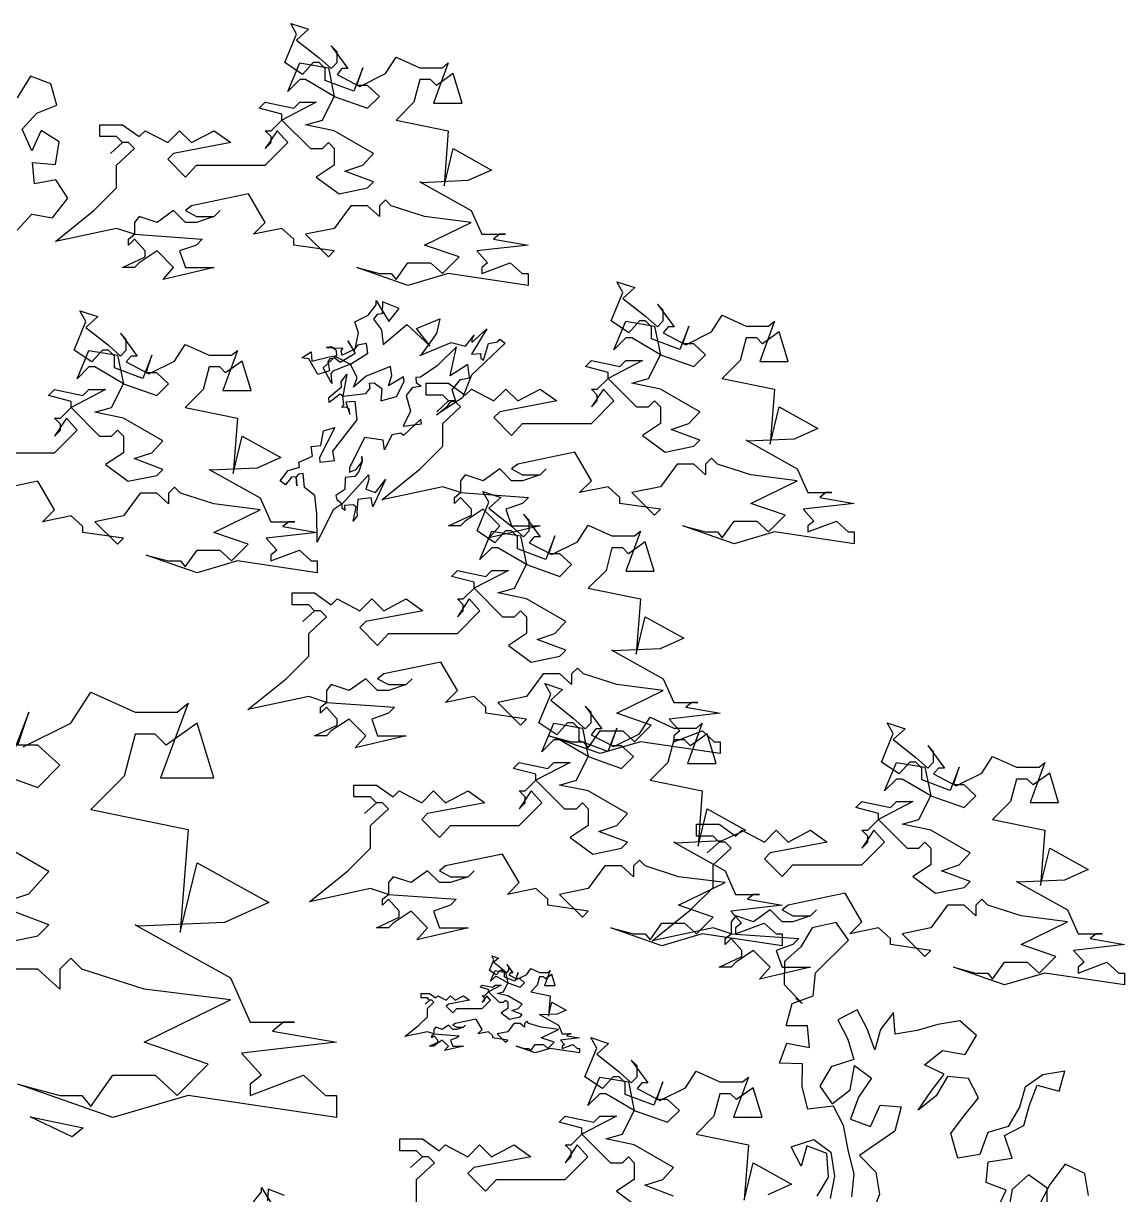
# Model space of a CAD drawing. Header units: millimetres. Extents: x 684983 to 685377, y 990360 to 990509.
# Drawn here: x 685004.344 to 685004.7869, y 990375.211 to 990375.6817 of the extents above; entities that cross this region are included whole.
import ezdxf

# ---------------------------------------------------------------- set-up
doc = ezdxf.new("R2010")
doc.units = ezdxf.units.MM
doc.layers.add('SYMBOLS', color=7, linetype='Continuous')
doc.layers.add('VENGA TREE', color=7, linetype='Continuous')

# ---------------------------------------------------------------- blocks, each defined once
blk = doc.blocks.new('A$C7BFB01F8')
at = {"layer": 'SYMBOLS', "color": 73}
blk.add_lwpolyline([(1.7593, 3.7087), (1.7793, 3.7302), (1.8073, 3.7252), (1.8277, 3.7519), (1.8118, 3.7765), (1.7829, 3.7713), (1.7802, 3.7999), (1.811, 3.7973), (1.8162, 3.8278), (1.7917, 3.8429), (1.779, 3.8156), (1.766, 3.8451), (1.786, 3.8666), (1.8128, 3.8772), (1.805, 3.9063), (1.7774, 3.9165), (1.7594, 3.8871)], dxfattribs=at)
at = {"layer": 'SYMBOLS', "color": 99}
for points in [[(2.1369, 3.9652), (2.1675, 3.9411), (2.1836, 3.9266), (2.1916, 3.9347), (2.1916, 3.9492), (2.1836, 3.9573), (2.206, 3.9266), (2.198, 3.9266), (2.1916, 3.9187), (2.2221, 3.9027), (2.2567, 3.9199), (2.2711, 3.9423), (2.3033, 3.9278), (2.3338, 3.9278), (2.3417, 3.9343), (2.3217, 3.8801), (2.3603, 3.8801), (2.3482, 3.9199), (2.3257, 3.9038), (2.3178, 3.9118), (2.3033, 3.9118), (2.2953, 3.8813), (2.2711, 3.8572), (2.3417, 3.8428), (2.336, 3.7683), (2.3482, 3.8186), (2.4002, 3.7897), (2.3681, 3.7754), (2.3054, 3.7725), (2.3033, 3.7736), (2.3724, 3.7351), (2.3868, 3.703), (2.419, 3.703), (2.4109, 3.703), (2.4029, 3.6966), (2.4494, 3.6885), (2.3804, 3.6805), (2.3948, 3.6645), (2.3868, 3.658), (2.3868, 3.6499), (2.4253, 3.6645), (2.4415, 3.6499), (2.4494, 3.6499), (2.4494, 3.6339), (2.3417, 3.6499), (2.2871, 3.6339), (2.2181, 3.658), (2.2487, 3.6499), (2.2647, 3.6499), (2.2711, 3.6419), (2.2871, 3.6645), (2.3178, 3.6645), (2.3338, 3.6499), (2.3563, 3.6725), (2.3097, 3.6885), (2.3724, 3.7191), (2.3097, 3.7271), (2.2647, 3.7416), (2.2567, 3.7495), (2.2487, 3.7416), (2.2487, 3.7271), (2.2326, 3.7416), (2.2101, 3.7416), (2.1876, 3.7109), (2.149, 3.703), (2.1797, 3.6725), (2.1876, 3.6805), (2.133, 3.6885), (2.133, 3.6966), (2.117, 3.7109), (2.0784, 3.703), (2.0944, 3.7191), (2.072, 3.7576), (1.9949, 3.7416), (1.9868, 3.7351), (2.0014, 3.7271), (2.0253, 3.7271), (2.0334, 3.7351), (2.0253, 3.7271), (2.0014, 3.7191), (1.9868, 3.7191), (1.9707, 3.7351), (1.9483, 3.7191), (1.9241, 3.7271), (1.9178, 3.7191), (1.9178, 3.703), (2.0093, 3.6966), (2.0014, 3.6885), (1.9788, 3.6805), (1.9868, 3.658), (2.0253, 3.658), (1.9564, 3.6419), (1.9707, 3.658), (1.9483, 3.6805), (1.9241, 3.6645), (1.9178, 3.658), (1.9016, 3.658), (1.9323, 3.6725), (1.9323, 3.6805), (1.9178, 3.6966), (1.9097, 3.6885), (1.9097, 3.6966), (1.9178, 3.703), (1.8937, 3.7109), (1.8112, 3.6933), (1.8631, 3.7351), (1.8937, 3.7655), (1.8937, 3.7962), (1.9178, 3.8186), (1.9097, 3.8267), (1.9016, 3.8267), (1.8856, 3.8122), (1.9016, 3.8267), (1.8937, 3.8348), (1.8711, 3.8348), (1.8711, 3.8508), (1.9016, 3.8508), (1.9241, 3.8348), (1.9323, 3.8428), (1.9628, 3.8267), (1.9788, 3.8428), (1.9949, 3.8267), (2.0253, 3.8428), (2.0478, 3.8267), (1.9707, 3.8122), (1.9628, 3.8042), (1.9868, 3.7801), (2.0014, 3.7962), (2.0944, 3.7962), (2.125, 3.8267), (2.1106, 3.8428), (2.0944, 3.8186), (2.1024, 3.8267), (2.1024, 3.8348), (2.0944, 3.8428), (2.1024, 3.8428), (2.117, 3.8572), (2.117, 3.8653), (2.0864, 3.8732), (2.0944, 3.8813), (2.133, 3.8732), (2.1411, 3.8813), (2.1634, 3.8813), (2.117, 3.8572), (2.1555, 3.8186), (2.1716, 3.8186), (2.1797, 3.8267), (2.1876, 3.8186), (2.1876, 3.7962), (2.1634, 3.7801), (2.1941, 3.7576), (2.2326, 3.7655), (2.2407, 3.7736), (2.2021, 3.7881), (2.2261, 3.7962), (2.2407, 3.8122), (2.1876, 3.8428), (2.149, 3.8508), (2.1716, 3.8572), (2.1876, 3.8892), (2.149, 3.9118), (2.1411, 3.9118), (2.125, 3.8958), (2.1411, 3.9343), (2.1797, 3.9278), (2.1876, 3.8892), (2.2326, 3.8732), (2.2487, 3.8892), (2.2326, 3.9038), (2.2181, 3.9038), (2.2261, 3.9278), (2.214, 3.8962), (2.1755, 3.9106), (2.1755, 3.9266), (2.1675, 3.9347), (2.1594, 3.9347), (2.145, 3.9187), (2.1209, 3.9347), (2.1369, 3.9733), (2.1289, 3.9877), (2.153, 3.9797), (2.1369, 3.9652), (2.1369, 3.9652)], [(2.5775, 3.6165), (2.6081, 3.5924), (2.6242, 3.5779), (2.6321, 3.586), (2.6321, 3.6005), (2.6242, 3.6086), (2.6466, 3.5779), (2.6386, 3.5779), (2.6321, 3.57), (2.6627, 3.5539), (2.6973, 3.5712), (2.7117, 3.5936), (2.7439, 3.5791), (2.7744, 3.5791), (2.7823, 3.5856), (2.7623, 3.5314), (2.8009, 3.5314), (2.7888, 3.5712), (2.7663, 3.5551), (2.7583, 3.5631), (2.7439, 3.5631), (2.7359, 3.5326), (2.7117, 3.5085), (2.7823, 3.4941), (2.7765, 3.4196), (2.7888, 3.4699), (2.8407, 3.441), (2.8087, 3.4266), (2.746, 3.4238), (2.7439, 3.4249), (2.813, 3.3864), (2.8273, 3.3543), (2.8596, 3.3543), (2.8515, 3.3543), (2.8435, 3.3479), (2.89, 3.3398), (2.821, 3.3318), (2.8354, 3.3158), (2.8273, 3.3093), (2.8273, 3.3012), (2.8659, 3.3158), (2.882, 3.3012), (2.89, 3.3012), (2.89, 3.2852), (2.7823, 3.3012), (2.7277, 3.2852), (2.6587, 3.3093), (2.6892, 3.3012), (2.7053, 3.3012), (2.7117, 3.2932), (2.7277, 3.3158), (2.7583, 3.3158), (2.7744, 3.3012), (2.7969, 3.3238), (2.7503, 3.3398), (2.813, 3.3704), (2.7503, 3.3784), (2.7053, 3.3929), (2.6973, 3.4008), (2.6892, 3.3929), (2.6892, 3.3784), (2.6732, 3.3929), (2.6507, 3.3929), (2.6282, 3.3622), (2.5896, 3.3543), (2.6203, 3.3238), (2.6282, 3.3318), (2.5736, 3.3398), (2.5736, 3.3479), (2.5576, 3.3622), (2.519, 3.3543), (2.535, 3.3704), (2.5126, 3.4089), (2.4355, 3.3929), (2.4273, 3.3864), (2.442, 3.3784), (2.4659, 3.3784), (2.474, 3.3864), (2.4659, 3.3784), (2.442, 3.3704), (2.4273, 3.3704), (2.4113, 3.3864), (2.3889, 3.3704), (2.3647, 3.3784), (2.3584, 3.3704), (2.3584, 3.3543), (2.4499, 3.3479), (2.442, 3.3398), (2.4194, 3.3318), (2.4273, 3.3093), (2.4659, 3.3093), (2.3969, 3.2932), (2.4113, 3.3093), (2.3889, 3.3318), (2.3647, 3.3158), (2.3584, 3.3093), (2.3422, 3.3093), (2.3729, 3.3238), (2.3729, 3.3318), (2.3584, 3.3479), (2.3503, 3.3398), (2.3503, 3.3479), (2.3584, 3.3543), (2.3343, 3.3622), (2.2518, 3.3446), (2.3036, 3.3864), (2.3343, 3.4168), (2.3343, 3.4475), (2.3584, 3.4699), (2.3503, 3.478), (2.3422, 3.478), (2.3262, 3.4635), (2.3422, 3.478), (2.3343, 3.486), (2.3117, 3.486), (2.3117, 3.5021), (2.3422, 3.5021), (2.3647, 3.486), (2.3729, 3.4941), (2.4034, 3.478), (2.4194, 3.4941), (2.4355, 3.478), (2.4659, 3.4941), (2.4884, 3.478), (2.4113, 3.4635), (2.4034, 3.4555), (2.4273, 3.4314), (2.442, 3.4475), (2.535, 3.4475), (2.5655, 3.478), (2.5512, 3.4941), (2.535, 3.4699), (2.543, 3.478), (2.543, 3.486), (2.535, 3.4941), (2.543, 3.4941), (2.5576, 3.5085), (2.5576, 3.5166), (2.527, 3.5245), (2.535, 3.5326), (2.5736, 3.5245), (2.5817, 3.5326), (2.604, 3.5326), (2.5576, 3.5085), (2.5961, 3.4699), (2.6122, 3.4699), (2.6203, 3.478), (2.6282, 3.4699), (2.6282, 3.4475), (2.604, 3.4314), (2.6346, 3.4089), (2.6732, 3.4168), (2.6813, 3.4249), (2.6427, 3.4394), (2.6667, 3.4475), (2.6813, 3.4635), (2.6282, 3.4941), (2.5896, 3.5021), (2.6122, 3.5085), (2.6282, 3.5405), (2.5896, 3.5631), (2.5817, 3.5631), (2.5655, 3.5471), (2.5817, 3.5856), (2.6203, 3.5791), (2.6282, 3.5405), (2.6732, 3.5245), (2.6892, 3.5405), (2.6732, 3.5551), (2.6587, 3.5551), (2.6667, 3.5791), (2.6546, 3.5475), (2.6161, 3.5619), (2.6161, 3.5779), (2.6081, 3.586), (2.6, 3.586), (2.5856, 3.57), (2.5615, 3.586), (2.5775, 3.6246), (2.5695, 3.639), (2.5936, 3.631), (2.5775, 3.6165), (2.5775, 3.6165)], [(2.1572, 3.5318), (2.179, 3.5371), (2.1913, 3.5393), (2.1905, 3.5457), (2.1839, 3.5509), (2.1774, 3.5501), (2.1993, 3.5495), (2.1964, 3.5458), (2.1977, 3.54), (2.2159, 3.5482), (2.2204, 3.5701), (2.2153, 3.5846), (2.2333, 3.594), (2.2442, 3.6079), (2.2441, 3.6138), (2.2615, 3.5854), (2.2752, 3.6029), (2.2529, 3.6116), (2.2522, 3.5957), (2.2457, 3.5949), (2.2406, 3.5883), (2.2516, 3.5739), (2.2539, 3.5543), (2.2856, 3.5813), (2.3174, 3.5521), (2.2988, 3.5756), (2.3304, 3.5889), (2.3256, 3.5692), (2.3046, 3.5398), (2.3033, 3.5392), (2.3454, 3.5569), (2.3651, 3.552), (2.3765, 3.5666), (2.3737, 3.563), (2.3737, 3.557), (2.3939, 3.5753), (2.373, 3.5411), (2.3854, 3.542), (2.3855, 3.536), (2.3892, 3.5331), (2.3962, 3.5558), (2.4086, 3.558), (2.4114, 3.5616), (2.4187, 3.5559), (2.3732, 3.5127), (2.361, 3.4822), (2.3256, 3.4594), (2.3401, 3.4704), (2.3458, 3.4777), (2.3517, 3.4778), (2.3471, 3.4931), (2.358, 3.507), (2.3703, 3.5091), (2.3681, 3.5273), (2.3443, 3.5118), (2.3526, 3.5512), (2.3267, 3.5256), (2.3042, 3.5103), (2.2977, 3.5095), (2.2985, 3.503), (2.305, 3.4979), (2.2928, 3.4957), (2.2847, 3.4855), (2.2907, 3.4644), (2.2806, 3.4441), (2.3053, 3.4471), (2.3045, 3.4536), (2.2814, 3.4316), (2.2778, 3.4345), (2.2656, 3.4323), (2.2554, 3.412), (2.2538, 3.425), (2.2284, 3.4285), (2.2083, 3.3878), (2.2083, 3.3818), (2.2171, 3.3856), (2.2256, 3.3965), (2.2248, 3.403), (2.2256, 3.3965), (2.2207, 3.3828), (2.2155, 3.3761), (2.2026, 3.3745), (2.2019, 3.3587), (2.1896, 3.3505), (2.191, 3.3448), (2.1983, 3.3391), (2.2338, 3.3783), (2.2346, 3.3719), (2.2302, 3.3588), (2.2433, 3.3544), (2.257, 3.3719), (2.2398, 3.3349), (2.2376, 3.3471), (2.2194, 3.3449), (2.218, 3.3283), (2.2188, 3.3231), (2.213, 3.3157), (2.2173, 3.3348), (2.2137, 3.3377), (2.2013, 3.3368), (2.202, 3.3303), (2.1984, 3.3331), (2.1983, 3.3391), (2.1862, 3.331), (2.1648, 3.2872), (2.1643, 3.3257), (2.1614, 3.3504), (2.1475, 3.3613), (2.1458, 3.3802), (2.1393, 3.3794), (2.1364, 3.3757), (2.1373, 3.3633), (2.1364, 3.3757), (2.1299, 3.375), (2.1219, 3.3647), (2.1147, 3.3704), (2.1255, 3.3843), (2.1408, 3.3888), (2.14, 3.3954), (2.1582, 3.4035), (2.1565, 3.4165), (2.1696, 3.4181), (2.1731, 3.4376), (2.1884, 3.4421), (2.1676, 3.4019), (2.1684, 3.3955), (2.1878, 3.3978), (2.1857, 3.4101), (2.2188, 3.4524), (2.2158, 3.4771), (2.2034, 3.4763), (2.2086, 3.4604), (2.2078, 3.4669), (2.2042, 3.4697), (2.1977, 3.469), (2.2005, 3.4726), (2.1991, 3.4843), (2.1955, 3.4872), (2.181, 3.4761), (2.1802, 3.4827), (2.1976, 3.4973), (2.1968, 3.5038), (2.2047, 3.514), (2.1991, 3.4843), (2.2303, 3.4881), (2.2361, 3.4954), (2.2353, 3.5019), (2.2418, 3.5027), (2.252, 3.4947), (2.2506, 3.478), (2.2718, 3.4839), (2.2819, 3.5043), (2.2811, 3.5108), (2.2608, 3.4984), (2.2656, 3.5122), (2.2636, 3.5245), (2.2308, 3.5113), (2.2135, 3.4966), (2.2186, 3.5091), (2.2097, 3.5278), (2.1858, 3.5183), (2.1829, 3.5147), (2.1845, 3.5017), (2.1727, 3.5227), (2.1894, 3.5379), (2.2097, 3.5278), (2.233, 3.5425), (2.2314, 3.5555), (2.2191, 3.5534), (2.2139, 3.5468), (2.2059, 3.559), (2.2159, 3.5423), (2.1957, 3.5299), (2.1884, 3.5356), (2.1819, 3.5348), (2.179, 3.5311), (2.1812, 3.5189), (2.1654, 3.5137), (2.1535, 3.5347), (2.1441, 3.5361), (2.1563, 3.5442), (2.1572, 3.5318), (2.1572, 3.5318)], [(1.8522, 3.5773), (1.8827, 3.5532), (1.8989, 3.5387), (1.9068, 3.5467), (1.9068, 3.5612), (1.8989, 3.5693), (1.9213, 3.5387), (1.9132, 3.5387), (1.9068, 3.5307), (1.9373, 3.5147), (1.972, 3.5319), (1.9864, 3.5544), (2.0185, 3.5399), (2.049, 3.5399), (2.057, 3.5463), (2.037, 3.4921), (2.0755, 3.4921), (2.0634, 3.5319), (2.041, 3.5159), (2.033, 3.5239), (2.0185, 3.5239), (2.0106, 3.4933), (1.9864, 3.4693), (2.057, 3.4549), (2.0512, 3.3803), (2.0634, 3.4307), (2.1154, 3.4018), (2.0834, 3.3874), (2.0207, 3.3846), (2.0185, 3.3857), (2.0876, 3.3472), (2.102, 3.315), (2.1343, 3.315), (2.1262, 3.315), (2.1181, 3.3086), (2.1647, 3.3005), (2.0957, 3.2926), (2.1101, 3.2766), (2.102, 3.27), (2.102, 3.262), (2.1406, 3.2766), (2.1567, 3.262), (2.1647, 3.262), (2.1647, 3.2459), (2.057, 3.262), (2.0024, 3.2459), (1.9334, 3.27), (1.9639, 3.262), (1.98, 3.262), (1.9864, 3.254), (2.0024, 3.2766), (2.033, 3.2766), (2.049, 3.262), (2.0716, 3.2845), (2.025, 3.3005), (2.0876, 3.3312), (2.025, 3.3391), (1.98, 3.3536), (1.972, 3.3616), (1.9639, 3.3536), (1.9639, 3.3391), (1.9479, 3.3536), (1.9253, 3.3536), (1.9029, 3.323), (1.8643, 3.315), (1.8949, 3.2845), (1.9029, 3.2926), (1.8483, 3.3005), (1.8483, 3.3086), (1.8323, 3.323), (1.7937, 3.315), (1.8097, 3.3312), (1.7873, 3.3696), (1.7102, 3.3536)], [(1.7166, 3.4082), (1.8097, 3.4082), (1.8402, 3.4387), (1.8258, 3.4549), (1.8097, 3.4307), (1.8177, 3.4387), (1.8177, 3.4468), (1.8097, 3.4549), (1.8177, 3.4549), (1.8323, 3.4693), (1.8323, 3.4773), (1.8016, 3.4853), (1.8097, 3.4933), (1.8483, 3.4853), (1.8564, 3.4933), (1.8787, 3.4933), (1.8323, 3.4693), (1.8707, 3.4307), (1.8869, 3.4307), (1.8949, 3.4387), (1.9029, 3.4307), (1.9029, 3.4082), (1.8787, 3.3922), (1.9093, 3.3696), (1.9479, 3.3776), (1.956, 3.3857), (1.9174, 3.4002), (1.9414, 3.4082), (1.956, 3.4242), (1.9029, 3.4549), (1.8643, 3.4628), (1.8869, 3.4693), (1.9029, 3.5013), (1.8643, 3.5239), (1.8564, 3.5239), (1.8402, 3.5078), (1.8564, 3.5463), (1.8949, 3.5399), (1.9029, 3.5013), (1.9479, 3.4853), (1.9639, 3.5013), (1.9479, 3.5159), (1.9334, 3.5159), (1.9414, 3.5399), (1.9293, 3.5083), (1.8908, 3.5227), (1.8908, 3.5387), (1.8827, 3.5467), (1.8747, 3.5467), (1.8603, 3.5307), (1.8362, 3.5467), (1.8522, 3.5853), (1.8441, 3.5997), (1.8682, 3.5918), (1.8522, 3.5773), (1.8522, 3.5773)], [(2.3965, 3.3332), (2.427, 3.3091), (2.4432, 3.2946), (2.4511, 3.3027), (2.4511, 3.3172), (2.4432, 3.3252), (2.4656, 3.2946), (2.4576, 3.2946), (2.4511, 3.2867), (2.4816, 3.2706), (2.5163, 3.2879), (2.5307, 3.3103), (2.5628, 3.2958), (2.5934, 3.2958), (2.6013, 3.3022), (2.5813, 3.2481), (2.6198, 3.2481), (2.6077, 3.2879), (2.5853, 3.2718), (2.5773, 3.2798), (2.5628, 3.2798), (2.5549, 3.2493), (2.5307, 3.2252), (2.6013, 3.2108), (2.5955, 3.1363), (2.6077, 3.1866), (2.6597, 3.1577), (2.6277, 3.1433), (2.565, 3.1405), (2.5628, 3.1416), (2.6319, 3.1031), (2.6463, 3.071), (2.6786, 3.071), (2.6705, 3.071), (2.6625, 3.0645), (2.709, 3.0565), (2.64, 3.0485), (2.6544, 3.0325), (2.6463, 3.026), (2.6463, 3.0179), (2.6849, 3.0325), (2.701, 3.0179), (2.709, 3.0179), (2.709, 3.0019), (2.6013, 3.0179), (2.5467, 3.0019), (2.4777, 3.026), (2.5082, 3.0179), (2.5243, 3.0179), (2.5307, 3.0099), (2.5467, 3.0325), (2.5773, 3.0325), (2.5934, 3.0179), (2.6159, 3.0405), (2.5693, 3.0565), (2.6319, 3.0871), (2.5693, 3.0951), (2.5243, 3.1096), (2.5163, 3.1175), (2.5082, 3.1096), (2.5082, 3.0951), (2.4922, 3.1096), (2.4697, 3.1096), (2.4472, 3.0789), (2.4086, 3.071), (2.4392, 3.0405), (2.4472, 3.0485), (2.3926, 3.0565), (2.3926, 3.0645), (2.3766, 3.0789), (2.338, 3.071), (2.354, 3.0871), (2.3316, 3.1256), (2.2545, 3.1096), (2.2463, 3.1031), (2.2609, 3.0951), (2.2849, 3.0951), (2.293, 3.1031), (2.2849, 3.0951), (2.2609, 3.0871), (2.2463, 3.0871), (2.2303, 3.1031), (2.2079, 3.0871), (2.1837, 3.0951), (2.1773, 3.0871), (2.1773, 3.071), (2.2689, 3.0645), (2.2609, 3.0565), (2.2384, 3.0485), (2.2463, 3.026), (2.2849, 3.026), (2.2159, 3.0099), (2.2303, 3.026), (2.2079, 3.0485), (2.1837, 3.0325), (2.1773, 3.026), (2.1612, 3.026), (2.1918, 3.0405), (2.1918, 3.0485), (2.1773, 3.0645), (2.1693, 3.0565), (2.1693, 3.0645), (2.1773, 3.071), (2.1533, 3.0789), (2.0708, 3.0613), (2.1226, 3.1031), (2.1533, 3.1335), (2.1533, 3.1642), (2.1773, 3.1866), (2.1693, 3.1947), (2.1612, 3.1947), (2.1452, 3.1802), (2.1612, 3.1947), (2.1533, 3.2027), (2.1307, 3.2027), (2.1307, 3.2188), (2.1612, 3.2188), (2.1837, 3.2027), (2.1918, 3.2108), (2.2224, 3.1947), (2.2384, 3.2108), (2.2545, 3.1947), (2.2849, 3.2108), (2.3074, 3.1947), (2.2303, 3.1802), (2.2224, 3.1722), (2.2463, 3.1481), (2.2609, 3.1642), (2.354, 3.1642), (2.3845, 3.1947), (2.3701, 3.2108), (2.354, 3.1866), (2.362, 3.1947), (2.362, 3.2027), (2.354, 3.2108), (2.362, 3.2108), (2.3766, 3.2252), (2.3766, 3.2333), (2.3459, 3.2412), (2.354, 3.2493), (2.3926, 3.2412), (2.4007, 3.2493), (2.423, 3.2493), (2.3766, 3.2252), (2.415, 3.1866), (2.4312, 3.1866), (2.4392, 3.1947), (2.4472, 3.1866), (2.4472, 3.1642), (2.423, 3.1481), (2.4536, 3.1256), (2.4922, 3.1335), (2.5003, 3.1416), (2.4617, 3.1561), (2.4857, 3.1642), (2.5003, 3.1802), (2.4472, 3.2108), (2.4086, 3.2188), (2.4312, 3.2252), (2.4472, 3.2572), (2.4086, 3.2798), (2.4007, 3.2798), (2.3845, 3.2638), (2.4007, 3.3022), (2.4392, 3.2958), (2.4472, 3.2572), (2.4922, 3.2412), (2.5082, 3.2572), (2.4922, 3.2718), (2.4777, 3.2718), (2.4857, 3.2958), (2.4736, 3.2642), (2.4351, 3.2786), (2.4351, 3.2946), (2.427, 3.3027), (2.419, 3.3027), (2.4046, 3.2867), (2.3805, 3.3027), (2.3965, 3.3413), (2.3885, 3.3557), (2.4125, 3.3477), (2.3965, 3.3332), (2.3965, 3.3332)], [(1.7675, 3.0112), (1.832, 3.0432), (1.8588, 3.085), (1.9187, 3.058), (1.9755, 3.058), (1.9903, 3.07), (1.953, 2.9692), (2.0248, 2.9692), (2.0023, 3.0432), (1.9605, 3.0134), (1.9457, 3.0282), (1.9187, 3.0282), (1.9039, 2.9714), (1.8588, 2.9265), (1.9903, 2.8997), (1.9796, 2.7609), (2.0023, 2.8547), (2.0991, 2.8009), (2.0395, 2.7741), (1.9228, 2.7689), (1.9187, 2.7709), (2.0474, 2.6992), (2.0742, 2.6394), (2.1342, 2.6394), (2.1192, 2.6394), (2.1042, 2.6274), (2.1909, 2.6124), (2.0624, 2.5976), (2.0892, 2.5677), (2.0742, 2.5556), (2.0742, 2.5405), (2.146, 2.5677), (2.176, 2.5405), (2.1909, 2.5405), (2.1909, 2.5107), (1.9903, 2.5405), (1.8887, 2.5107), (1.7602, 2.5556), (1.817, 2.5405), (1.8469, 2.5405), (1.8588, 2.5257), (1.8887, 2.5677), (1.9457, 2.5677), (1.9755, 2.5405), (2.0175, 2.5826), (1.9307, 2.6124), (2.0474, 2.6694), (1.9307, 2.6842), (1.8469, 2.7112), (1.832, 2.726), (1.817, 2.7112), (1.817, 2.6842), (1.7872, 2.7112), (1.7452, 2.7112)], [(1.7154, 2.741), (1.7872, 2.7559), (1.8022, 2.7709), (1.7304, 2.7979), (1.775, 2.8129), (1.8022, 2.8427), (1.7034, 2.8997)], [(1.7034, 2.9862), (1.7872, 2.9564), (1.817, 2.9862), (1.7872, 3.0134), (1.7602, 3.0134), (1.775, 3.058), (1.7525, 2.9992)], [(2.48, 3.0739), (2.5106, 3.0498), (2.5267, 3.0353), (2.5346, 3.0434), (2.5346, 3.0579), (2.5267, 3.066), (2.5491, 3.0353), (2.5411, 3.0353), (2.5346, 3.0274), (2.5652, 3.0114), (2.5998, 3.0286), (2.6142, 3.051), (2.6464, 3.0365), (2.6769, 3.0365), (2.6848, 3.043), (2.6648, 2.9888), (2.7034, 2.9888), (2.6913, 3.0286), (2.6688, 3.0126), (2.6609, 3.0205), (2.6464, 3.0205), (2.6384, 2.99), (2.6142, 2.9659), (2.6848, 2.9515), (2.6791, 2.877), (2.6913, 2.9273), (2.7432, 2.8985), (2.7112, 2.8841), (2.6485, 2.8812), (2.6464, 2.8823), (2.7155, 2.8438), (2.7298, 2.8117), (2.7621, 2.8117), (2.754, 2.8117), (2.746, 2.8053), (2.7925, 2.7972), (2.7235, 2.7892), (2.7379, 2.7732), (2.7298, 2.7667), (2.7298, 2.7586), (2.7684, 2.7732), (2.7846, 2.7586), (2.7925, 2.7586), (2.7925, 2.7426), (2.6848, 2.7586), (2.6302, 2.7426), (2.5612, 2.7667), (2.5918, 2.7586), (2.6078, 2.7586), (2.6142, 2.7507), (2.6302, 2.7732), (2.6609, 2.7732), (2.6769, 2.7586), (2.6994, 2.7812), (2.6528, 2.7972), (2.7155, 2.8278), (2.6528, 2.8358), (2.6078, 2.8503), (2.5998, 2.8582), (2.5918, 2.8503), (2.5918, 2.8358), (2.5757, 2.8503), (2.5532, 2.8503), (2.5307, 2.8197), (2.4921, 2.8117), (2.5228, 2.7812), (2.5307, 2.7892), (2.4761, 2.7972), (2.4761, 2.8053), (2.4601, 2.8197), (2.4215, 2.8117), (2.4375, 2.8278), (2.4151, 2.8663), (2.338, 2.8503), (2.3299, 2.8438), (2.3445, 2.8358), (2.3684, 2.8358), (2.3765, 2.8438), (2.3684, 2.8358), (2.3445, 2.8278), (2.3299, 2.8278), (2.3138, 2.8438), (2.2914, 2.8278), (2.2672, 2.8358), (2.2609, 2.8278), (2.2609, 2.8117), (2.3524, 2.8053), (2.3445, 2.7972), (2.3219, 2.7892), (2.3299, 2.7667), (2.3684, 2.7667), (2.2994, 2.7507), (2.3138, 2.7667), (2.2914, 2.7892), (2.2672, 2.7732), (2.2609, 2.7667), (2.2447, 2.7667), (2.2754, 2.7812), (2.2754, 2.7892), (2.2609, 2.8053), (2.2528, 2.7972), (2.2528, 2.8053), (2.2609, 2.8117), (2.2368, 2.8197), (2.1543, 2.802), (2.2061, 2.8438), (2.2368, 2.8743), (2.2368, 2.9049), (2.2609, 2.9273), (2.2528, 2.9354), (2.2447, 2.9354), (2.2287, 2.9209), (2.2447, 2.9354), (2.2368, 2.9435), (2.2142, 2.9435), (2.2142, 2.9595), (2.2447, 2.9595), (2.2672, 2.9435), (2.2754, 2.9515), (2.3059, 2.9354), (2.3219, 2.9515), (2.338, 2.9354), (2.3684, 2.9515), (2.3909, 2.9354), (2.3138, 2.9209), (2.3059, 2.9129), (2.3299, 2.8889), (2.3445, 2.9049), (2.4375, 2.9049), (2.4681, 2.9354), (2.4537, 2.9515), (2.4375, 2.9273), (2.4455, 2.9354), (2.4455, 2.9435), (2.4375, 2.9515), (2.4455, 2.9515), (2.4601, 2.9659), (2.4601, 2.974), (2.4295, 2.9819), (2.4375, 2.99), (2.4761, 2.9819), (2.4842, 2.99), (2.5065, 2.99), (2.4601, 2.9659), (2.4986, 2.9273), (2.5147, 2.9273), (2.5228, 2.9354), (2.5307, 2.9273), (2.5307, 2.9049), (2.5065, 2.8889), (2.5371, 2.8663), (2.5757, 2.8743), (2.5838, 2.8823), (2.5452, 2.8968), (2.5692, 2.9049), (2.5838, 2.9209), (2.5307, 2.9515), (2.4921, 2.9595), (2.5147, 2.9659), (2.5307, 2.998), (2.4921, 3.0205), (2.4842, 3.0205), (2.4681, 3.0045), (2.4842, 3.043), (2.5228, 3.0365), (2.5307, 2.998), (2.5757, 2.9819), (2.5918, 2.998), (2.5757, 3.0126), (2.5612, 3.0126), (2.5692, 3.0365), (2.5571, 3.0049), (2.5186, 3.0193), (2.5186, 3.0353), (2.5106, 3.0434), (2.5025, 3.0434), (2.4881, 3.0274), (2.464, 3.0434), (2.48, 3.082), (2.472, 3.0964), (2.4961, 3.0884), (2.48, 3.0739), (2.48, 3.0739)], [(2.9427, 3.021), (2.9732, 2.9969), (2.9894, 2.9824), (2.9973, 2.9905), (2.9973, 3.005), (2.9894, 3.013), (3.0118, 2.9824), (3.0038, 2.9824), (2.9973, 2.9745), (3.0279, 2.9584), (3.0625, 2.9757), (3.0769, 2.9981), (3.109, 2.9836), (3.1396, 2.9836), (3.1475, 2.99), (3.1275, 2.9359), (3.166, 2.9359), (3.154, 2.9757), (3.1315, 2.9596), (3.1235, 2.9676), (3.109, 2.9676), (3.1011, 2.9371), (3.0769, 2.913), (3.1475, 2.8986), (3.1417, 2.8241), (3.154, 2.8744), (3.2059, 2.8455), (3.1739, 2.8311), (3.1112, 2.8283), (3.109, 2.8294), (3.1781, 2.7909), (3.1925, 2.7588), (3.2248, 2.7588), (3.2167, 2.7588), (3.2087, 2.7523), (3.2552, 2.7443), (3.1862, 2.7363), (3.2006, 2.7203), (3.1925, 2.7138), (3.1925, 2.7057), (3.2311, 2.7203), (3.2472, 2.7057), (3.2552, 2.7057), (3.2552, 2.6897), (3.1475, 2.7057), (3.0929, 2.6897), (3.0239, 2.7138), (3.0544, 2.7057), (3.0705, 2.7057), (3.0769, 2.6977), (3.0929, 2.7203), (3.1235, 2.7203), (3.1396, 2.7057), (3.1621, 2.7283), (3.1155, 2.7443), (3.1781, 2.7749), (3.1155, 2.7829), (3.0705, 2.7974), (3.0625, 2.8053), (3.0544, 2.7974), (3.0544, 2.7829), (3.0384, 2.7974), (3.0159, 2.7974), (2.9934, 2.7667), (2.9548, 2.7588), (2.9855, 2.7283), (2.9934, 2.7363), (2.9388, 2.7443), (2.9388, 2.7523), (2.9228, 2.7667), (2.8842, 2.7588), (2.9002, 2.7749), (2.8778, 2.8134), (2.8007, 2.7974), (2.7925, 2.7909), (2.8071, 2.7829), (2.8311, 2.7829), (2.8392, 2.7909), (2.8311, 2.7829), (2.8071, 2.7749), (2.7925, 2.7749), (2.7765, 2.7909), (2.7541, 2.7749), (2.7299, 2.7829), (2.7236, 2.7749), (2.7236, 2.7588), (2.8151, 2.7523), (2.8071, 2.7443), (2.7846, 2.7363), (2.7925, 2.7138), (2.8311, 2.7138), (2.7621, 2.6977), (2.7765, 2.7138), (2.7541, 2.7363), (2.7299, 2.7203), (2.7236, 2.7138), (2.7074, 2.7138), (2.738, 2.7283), (2.738, 2.7363), (2.7236, 2.7523), (2.7155, 2.7443), (2.7155, 2.7523), (2.7236, 2.7588), (2.6995, 2.7667), (2.617, 2.7491), (2.6688, 2.7909), (2.6995, 2.8213), (2.6995, 2.852), (2.7236, 2.8744), (2.7155, 2.8825), (2.7074, 2.8825), (2.6914, 2.868), (2.7074, 2.8825), (2.6995, 2.8905), (2.6769, 2.8905), (2.6769, 2.9066), (2.7074, 2.9066), (2.7299, 2.8905), (2.738, 2.8986), (2.7686, 2.8825), (2.7846, 2.8986), (2.8007, 2.8825), (2.8311, 2.8986), (2.8536, 2.8825), (2.7765, 2.868), (2.7686, 2.86), (2.7925, 2.8359), (2.8071, 2.852), (2.9002, 2.852), (2.9307, 2.8825), (2.9164, 2.8986), (2.9002, 2.8744), (2.9082, 2.8825), (2.9082, 2.8905), (2.9002, 2.8986), (2.9082, 2.8986), (2.9228, 2.913), (2.9228, 2.9211), (2.8922, 2.929), (2.9002, 2.9371), (2.9388, 2.929), (2.9469, 2.9371), (2.9692, 2.9371), (2.9228, 2.913), (2.9613, 2.8744), (2.9774, 2.8744), (2.9855, 2.8825), (2.9934, 2.8744), (2.9934, 2.852), (2.9692, 2.8359), (2.9998, 2.8134), (3.0384, 2.8213), (3.0465, 2.8294), (3.0079, 2.8439), (3.0319, 2.852), (3.0465, 2.868), (2.9934, 2.8986), (2.9548, 2.9066), (2.9774, 2.913), (2.9934, 2.945), (2.9548, 2.9676), (2.9469, 2.9676), (2.9307, 2.9516), (2.9469, 2.99), (2.9855, 2.9836), (2.9934, 2.945), (3.0384, 2.929), (3.0544, 2.945), (3.0384, 2.9596), (3.0239, 2.9596), (3.0319, 2.9836), (3.0198, 2.952), (2.9813, 2.9664), (2.9813, 2.9824), (2.9732, 2.9905), (2.9652, 2.9905), (2.9508, 2.9745), (2.9267, 2.9905), (2.9427, 3.0291), (2.9347, 3.0435), (2.9588, 3.0355), (2.9427, 3.021), (2.9427, 3.021)], [(3.2065, 2.4053), (3.2015, 2.435), (3.175, 2.4477), (3.1543, 2.4201), (3.1381, 2.389)], [(3.1508, 2.3867), (3.1508, 2.4155), (3.1253, 2.4333), (3.1034, 2.4137), (3.0978, 2.3833)], [(3.0826, 2.3861), (3.0953, 2.4126), (3.0684, 2.4228), (3.0709, 2.4511), (3.1032, 2.4557), (3.0931, 2.4863), (3.1191, 2.4999), (3.1268, 2.5273), (3.1369, 2.5542), (3.1669, 2.5461), (3.1745, 2.5735), (3.1448, 2.5685), (3.1208, 2.5519), (3.1132, 2.5245), (3.0979, 2.4985), (3.0703, 2.4905), (3.0597, 2.461), (3.0299, 2.456), (3.0203, 2.4892), (3.0376, 2.5122), (3.0579, 2.5373), (3.0444, 2.5633), (3.016, 2.5659), (3.0008, 2.5399), (2.9764, 2.5208), (2.9941, 2.5463), (3.0114, 2.5693), (2.985, 2.582), (3.0094, 2.6011), (3.0398, 2.5956), (3.055, 2.6216), (3.0325, 2.6414), (3.0028, 2.6364), (2.9751, 2.6283), (2.9454, 2.6233), (2.9429, 2.6526), (2.9256, 2.6296), (2.918, 2.6022), (2.9074, 2.6303), (2.8939, 2.6563), (2.8678, 2.6428), (2.8814, 2.6167), (2.8894, 2.5891), (2.8587, 2.579), (2.8435, 2.553), (2.8601, 2.529), (2.8845, 2.5481), (2.8905, 2.581), (2.9135, 2.5637), (2.8958, 2.5382), (2.8851, 2.5087), (2.9121, 2.4985), (2.9252, 2.5275), (2.9536, 2.525), (2.945, 2.4925), (2.897, 2.4594), (2.9191, 2.437), (2.9242, 2.4073), (2.914, 2.3804)], [(2.8399, 2.4044), (2.8551, 2.4304), (2.8531, 2.4622), (2.8261, 2.4724), (2.8185, 2.445), (2.8049, 2.471), (2.8356, 2.4811), (2.8586, 2.4638), (2.8632, 2.4316), (2.8576, 2.4012)], [(2.8868, 2.4037), (2.8899, 2.4345), (2.8823, 2.4647), (2.8757, 2.5), (2.8621, 2.526), (2.8273, 2.5219), (2.8198, 2.5521), (2.8203, 2.5834), (2.789, 2.5839), (2.7991, 2.6109), (2.8295, 2.6053), (2.827, 2.6345), (2.7983, 2.6346), (2.8064, 2.6645), (2.8345, 2.6751), (2.8375, 2.7059), (2.8822, 2.7501), (2.8657, 2.7741), (2.833, 2.767), (2.8177, 2.741), (2.7958, 2.7214), (2.7953, 2.6901), (2.8195, 2.6647), (2.8112, 2.6714)], [(2.4034, 2.7205), (2.4146, 2.7116), (2.4206, 2.7062), (2.4235, 2.7092), (2.4235, 2.7146), (2.4206, 2.7175), (2.4289, 2.7062), (2.4259, 2.7062), (2.4235, 2.7033), (2.4348, 2.6974), (2.4476, 2.7037), (2.453, 2.712), (2.4648, 2.7067), (2.4761, 2.7067), (2.4791, 2.709), (2.4716, 2.689), (2.4859, 2.689), (2.4814, 2.7037), (2.4731, 2.6978), (2.4702, 2.7007), (2.4648, 2.7007), (2.4619, 2.6895), (2.453, 2.6806), (2.4791, 2.6752), (2.4769, 2.6477), (2.4814, 2.6663), (2.5007, 2.6556), (2.4888, 2.6503), (2.4656, 2.6493), (2.4648, 2.6497), (2.4904, 2.6354), (2.4957, 2.6235), (2.5076, 2.6235), (2.5046, 2.6235), (2.5017, 2.6212), (2.5189, 2.6182), (2.4934, 2.6152), (2.4987, 2.6093), (2.4957, 2.6069), (2.4957, 2.6039), (2.51, 2.6093), (2.5159, 2.6039), (2.5189, 2.6039), (2.5189, 2.598), (2.4791, 2.6039), (2.4589, 2.598), (2.4334, 2.6069), (2.4447, 2.6039), (2.4506, 2.6039), (2.453, 2.601), (2.4589, 2.6093), (2.4702, 2.6093), (2.4761, 2.6039), (2.4845, 2.6123), (2.4672, 2.6182), (2.4904, 2.6295), (2.4672, 2.6325), (2.4506, 2.6378), (2.4476, 2.6408), (2.4447, 2.6378), (2.4447, 2.6325), (2.4387, 2.6378), (2.4304, 2.6378), (2.4221, 2.6265), (2.4078, 2.6235), (2.4192, 2.6123), (2.4221, 2.6152), (2.4019, 2.6182), (2.4019, 2.6212), (2.396, 2.6265), (2.3817, 2.6235), (2.3876, 2.6295), (2.3793, 2.6437), (2.3509, 2.6378), (2.3478, 2.6354), (2.3532, 2.6325), (2.3621, 2.6325), (2.3651, 2.6354), (2.3621, 2.6325), (2.3532, 2.6295), (2.3478, 2.6295), (2.3419, 2.6354), (2.3336, 2.6295), (2.3247, 2.6325), (2.3223, 2.6295), (2.3223, 2.6235), (2.3562, 2.6212), (2.3532, 2.6182), (2.3449, 2.6152), (2.3478, 2.6069), (2.3621, 2.6069), (2.3366, 2.601), (2.3419, 2.6069), (2.3336, 2.6152), (2.3247, 2.6093), (2.3223, 2.6069), (2.3164, 2.6069), (2.3277, 2.6123), (2.3277, 2.6152), (2.3223, 2.6212), (2.3194, 2.6182), (2.3194, 2.6212), (2.3223, 2.6235), (2.3134, 2.6265), (2.2829, 2.62), (2.3021, 2.6354), (2.3134, 2.6467), (2.3134, 2.658), (2.3223, 2.6663), (2.3194, 2.6693), (2.3164, 2.6693), (2.3105, 2.6639), (2.3164, 2.6693), (2.3134, 2.6723), (2.3051, 2.6723), (2.3051, 2.6782), (2.3164, 2.6782), (2.3247, 2.6723), (2.3277, 2.6752), (2.339, 2.6693), (2.3449, 2.6752), (2.3509, 2.6693), (2.3621, 2.6752), (2.3704, 2.6693), (2.3419, 2.6639), (2.339, 2.661), (2.3478, 2.6521), (2.3532, 2.658), (2.3876, 2.658), (2.3989, 2.6693), (2.3936, 2.6752), (2.3876, 2.6663), (2.3906, 2.6693), (2.3906, 2.6723), (2.3876, 2.6752), (2.3906, 2.6752), (2.396, 2.6806), (2.396, 2.6835), (2.3847, 2.6865), (2.3876, 2.6895), (2.4019, 2.6865), (2.4049, 2.6895), (2.4132, 2.6895), (2.396, 2.6806), (2.4102, 2.6663), (2.4162, 2.6663), (2.4192, 2.6693), (2.4221, 2.6663), (2.4221, 2.658), (2.4132, 2.6521), (2.4245, 2.6437), (2.4387, 2.6467), (2.4417, 2.6497), (2.4275, 2.655), (2.4363, 2.658), (2.4417, 2.6639), (2.4221, 2.6752), (2.4078, 2.6782), (2.4162, 2.6806), (2.4221, 2.6924), (2.4078, 2.7007), (2.4049, 2.7007), (2.3989, 2.6948), (2.4049, 2.709), (2.4192, 2.7067), (2.4221, 2.6924), (2.4387, 2.6865), (2.4447, 2.6924), (2.4387, 2.6978), (2.4334, 2.6978), (2.4363, 2.7067), (2.4318, 2.695), (2.4176, 2.7003), (2.4176, 2.7062), (2.4146, 2.7092), (2.4117, 2.7092), (2.4063, 2.7033), (2.3974, 2.7092), (2.4034, 2.7235), (2.4004, 2.7288), (2.4093, 2.7258), (2.4034, 2.7205), (2.4034, 2.7205)], [(2.5422, 2.5963), (2.5727, 2.5722), (2.5888, 2.5577), (2.5968, 2.5658), (2.5968, 2.5803), (2.5888, 2.5883), (2.6113, 2.5577), (2.6032, 2.5577), (2.5968, 2.5497), (2.6273, 2.5337), (2.6619, 2.5509), (2.6763, 2.5734), (2.7085, 2.5589), (2.739, 2.5589), (2.747, 2.5653), (2.7269, 2.5112), (2.7655, 2.5112), (2.7534, 2.5509), (2.7309, 2.5349), (2.723, 2.5429), (2.7085, 2.5429), (2.7005, 2.5124), (2.6763, 2.4883), (2.747, 2.4739), (2.7412, 2.3993), (2.7534, 2.4497), (2.8054, 2.4208), (2.7733, 2.4064)], [(2.2989, 2.3966), (2.2989, 2.4272), (2.323, 2.4497), (2.3149, 2.4578), (2.3069, 2.4578), (2.2908, 2.4433), (2.3069, 2.4578), (2.2989, 2.4658), (2.2763, 2.4658), (2.2763, 2.4818), (2.3069, 2.4818), (2.3293, 2.4658), (2.3375, 2.4739), (2.368, 2.4578), (2.384, 2.4739), (2.4002, 2.4578), (2.4306, 2.4739), (2.453, 2.4578), (2.376, 2.4433), (2.368, 2.4353), (2.392, 2.4112), (2.4066, 2.4272), (2.4997, 2.4272), (2.5302, 2.4578), (2.5158, 2.4739), (2.4997, 2.4497), (2.5076, 2.4578), (2.5076, 2.4658), (2.4997, 2.4739), (2.5076, 2.4739), (2.5222, 2.4883), (2.5222, 2.4963), (2.4916, 2.5043), (2.4997, 2.5124), (2.5382, 2.5043), (2.5463, 2.5124), (2.5687, 2.5124), (2.5222, 2.4883), (2.5607, 2.4497), (2.5768, 2.4497), (2.5849, 2.4578), (2.5928, 2.4497), (2.5928, 2.4272), (2.5687, 2.4112), (2.5993, 2.3887)], [(2.6459, 2.4047), (2.6073, 2.4192), (2.6313, 2.4272), (2.6459, 2.4433), (2.5928, 2.4739), (2.5543, 2.4818), (2.5768, 2.4883), (2.5928, 2.5203), (2.5543, 2.5429), (2.5463, 2.5429), (2.5302, 2.5269), (2.5463, 2.5653), (2.5849, 2.5589), (2.5928, 2.5203), (2.6379, 2.5043), (2.6539, 2.5203), (2.6379, 2.5349), (2.6234, 2.5349), (2.6313, 2.5589), (2.6192, 2.5273), (2.5808, 2.5417), (2.5808, 2.5577), (2.5727, 2.5658), (2.5646, 2.5658), (2.5502, 2.5497), (2.5261, 2.5658), (2.5422, 2.6043), (2.5341, 2.6187), (2.5582, 2.6108), (2.5422, 2.5963), (2.5422, 2.5963)], [(1.8337, 2.4847), (1.7771, 2.5115), (1.8487, 2.4967), (1.8337, 2.4847), (1.8337, 2.4847)], [(2.0786, 2.3967), (2.0894, 2.4105), (2.0894, 2.4164), (2.1068, 2.3881)], [(2.1205, 2.4056), (2.0982, 2.4142), (2.0975, 2.3983)]]:
    blk.add_lwpolyline(points, dxfattribs=at)

msp = doc.modelspace()

# ---------------------------------------------------------------- block references
at = {"layer": 'VENGA TREE', "xscale": 0.297786557861161, "yscale": 0.297786557861161, "zscale": 0.297786557861161}
msp.add_blockref('A$C7BFB01F8', (685003.81756, 990374.49428), dxfattribs=at)

doc.saveas('drawing.dxf')
